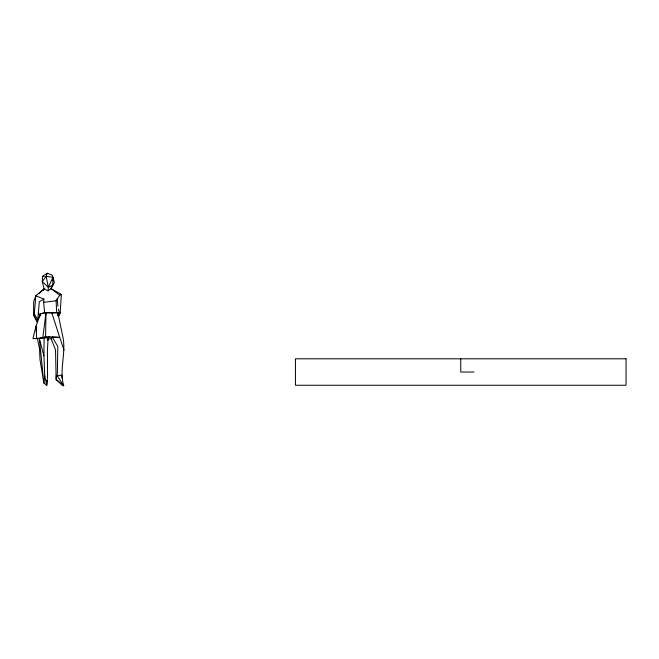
<?xml version="1.0" encoding="UTF-8"?>
<svg xmlns="http://www.w3.org/2000/svg" width="659" height="659" viewBox="0 0 659 659"><rect width="100%" height="100%" fill="white"/><g stroke="black" fill="none" stroke-linecap="round" stroke-linejoin="round"><path stroke-width="0.99" d="M44.128 337.004L48.074 338.594L47.407 350.58L47.555 375.819L46.748 385.317L43.856 383.019L44.738 375.819L43.931 355.868L44.12 338.001M40.479 315.521L40.504 313.832L44.614 312.621L59.434 312.778L58.379 309.129M42.794 337.746L45.982 312.868L40.504 313.832L35.998 326.131L36.624 338.446L42.794 337.746L45.603 336.765L45.982 312.868L59.434 312.778M56.328 375.408L56.139 379.493L63.725 385.779L57.292 375.852L57.819 346.527L52.242 337.07L51.221 338.957L55.537 349.995L56.139 379.493L62.539 385.523L63.725 385.779C58.972 369.575 66.427 352.927 62.786 336.502L57.811 312.646L57.959 315.587M37.233 322.259L33.543 314.92L33.683 301.806L35.825 295.743L44.087 288.897L48.14 290.841L50.924 288.601L52.687 285.396L52.992 277.34L52.053 275.017L47.324 273.221L42.497 276.352L42.258 281.591L44.087 288.897L43.321 290.644M48.14 290.841L48.313 287.209L46.146 276.245L47.324 273.221M47.02 380.457L46.748 385.317L44.738 375.819M58.42 316.534L60.15 312.827L61.353 294.359L50.924 288.601L54.392 282.596L52.992 277.34L46.146 276.245L42.258 281.591L48.313 287.209L52.687 285.396M43.939 299.112L35.825 295.743L34.334 313.816L37.761 319.772L39.334 301.6L43.939 299.112L43.626 302.324L44.614 312.621M33.856 312.926L33.543 314.92L37.028 321.155M47.753 340.571L48.074 338.594M52.473 280.149L52.992 277.34L48.313 287.209M37.761 319.772L40.504 313.832M56.674 312.481L56.106 300.792L59.714 295.207L61.353 294.359M58.346 316.394L60.15 312.827M39.301 293.379L44.087 288.897M36.55 330.892L35.998 326.131L32.95 338.537L39.334 338.553L42.209 337.63M57.292 375.852L61.765 375.103L61.979 377.945M36.624 338.446L37.431 338.512L39.54 348.932L40.018 359.715L43.856 383.019L39.334 338.553L50.002 336.955L59.738 337.408L64.014 350.086M43.626 302.324L56.106 300.792M48.544 338.965L51.509 338.635M473.969 372.038L460.748 372.038L460.748 358.809M45.603 336.765L50.002 336.955M52.242 337.07L59.738 337.408L51.707 312.63M42.497 276.352L44.219 276.442M50.924 288.601L59.714 295.207M38.436 312.193L39.869 316.386M39.334 338.553L43.931 355.868M57.135 298.667L57.926 306.303M57.811 312.646L58.008 315.661M626.05 358.809L295.446 358.809L295.446 385.26L626.05 385.26L626.05 358.809"/></g></svg>
